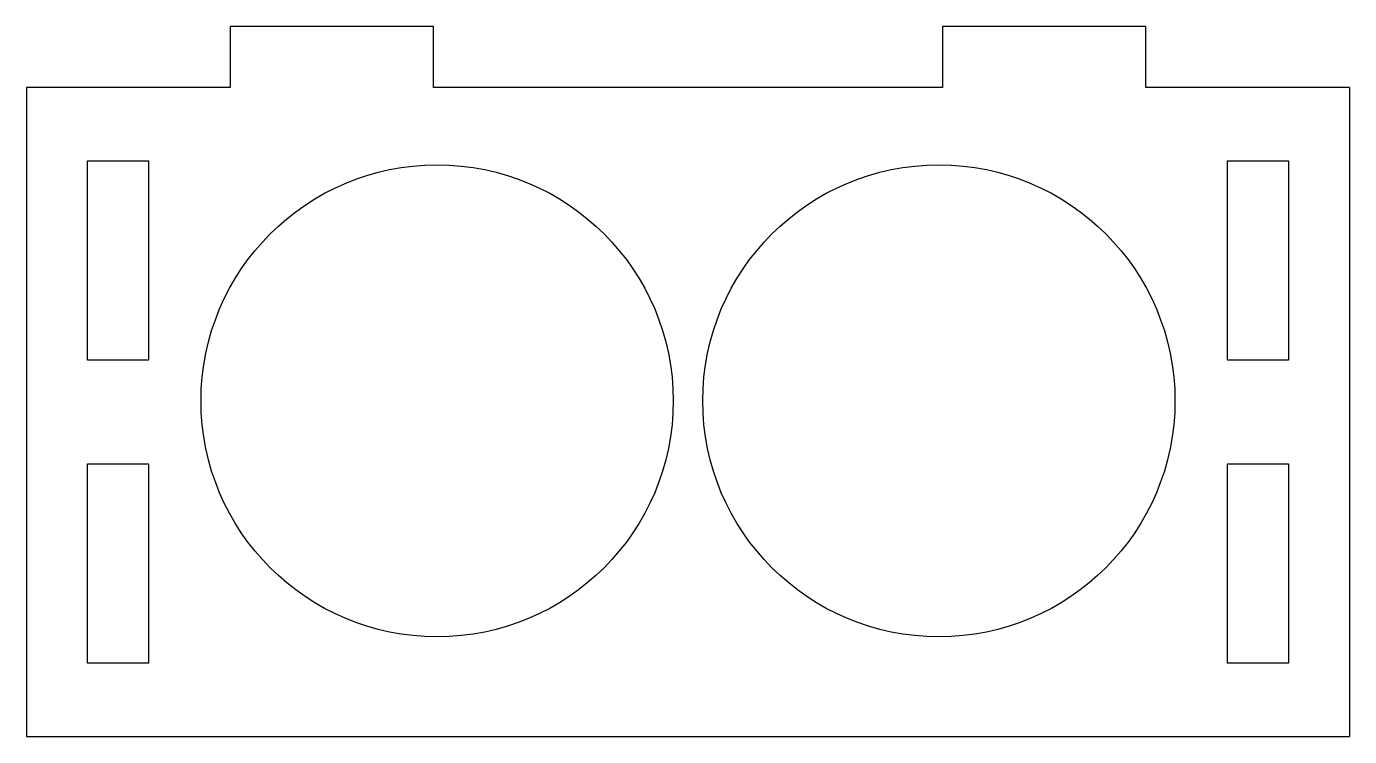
# Model space of a CAD drawing. Extents: x 0 to 65, y 0 to 34.9.
import ezdxf

# ---------------------------------------------------------------- set-up
doc = ezdxf.new("R2010")
doc.units = 0
doc.layers.get('0').update_dxf_attribs({"linetype": 'continuous'})

# ---------------------------------------------------------------- blocks, each defined once
blk = doc.blocks.new('PAD001')
at = {"color": 0}
for p, q in [((20, 34.9), (10, 34.9)), ((10, 34.9), (10, 31.9)), ((20, 31.9), (20, 34.9)), ((55, 34.9), (45, 34.9)), ((45, 34.9), (45, 31.9)), ((55, 31.9), (55, 34.9)), ((10, 31.9), (0, 31.9)), ((0, 31.9), (0, 0)), ((45, 31.9), (20, 31.9)), ((65, 31.9), (55, 31.9)), ((65, 31.9), (65, 0)), ((3, 28.3), (6, 28.3)), ((3, 18.5), (3, 28.3)), ((6, 28.3), (6, 18.5)), ((59, 28.3), (62, 28.3)), ((59, 18.5), (59, 28.3)), ((62, 28.3), (62, 18.5)), ((6, 18.5), (3, 18.5)), ((62, 18.5), (59, 18.5)), ((3, 13.4), (6, 13.4)), ((3, 3.6), (3, 13.4)), ((6, 13.4), (6, 3.6)), ((59, 13.4), (62, 13.4)), ((59, 3.6), (59, 13.4)), ((62, 13.4), (62, 3.6)), ((6, 3.6), (3, 3.6)), ((62, 3.6), (59, 3.6)), ((0, 0), (65, 0))]:
    blk.add_line(p, q, dxfattribs=at)
for centre in [(20.175, 16.5), (44.825, 16.5)]:
    blk.add_circle(centre, 11.6, dxfattribs=at)

msp = doc.modelspace()

# ---------------------------------------------------------------- block references
at = {"color": 0}
msp.add_blockref('PAD001', (0, 0), dxfattribs=at)

doc.saveas('drawing.dxf')
